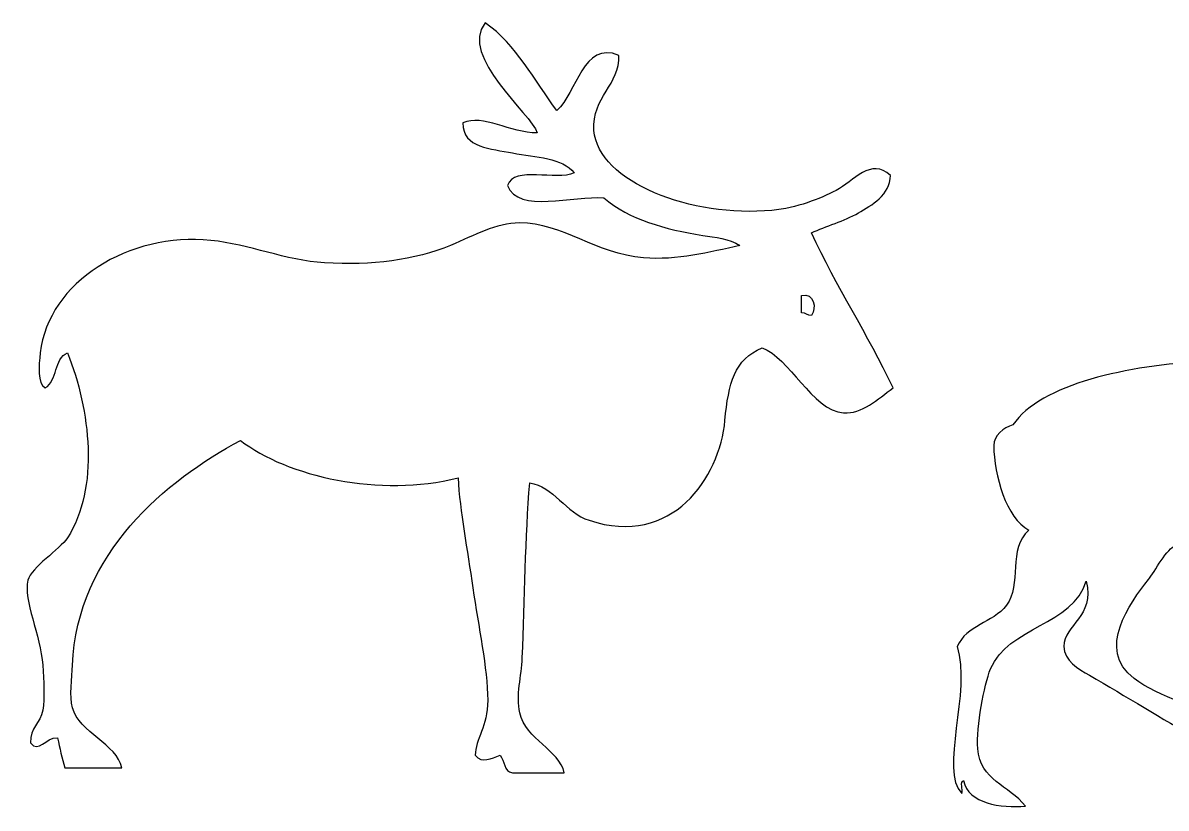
# Model space of a CAD drawing. Header units: centimetres. Extents: x -66 to 65, y -66 to 66.
# Drawn here: x 18.19 to 25.89, y -25.1 to -19.81 of the extents above; entities that cross this region are included whole.
import ezdxf

# ---------------------------------------------------------------- set-up
doc = ezdxf.new("R2010")
doc.units = ezdxf.units.CM
doc.header["$MEASUREMENT"] = 0
doc.layers.add('Layer 1', color=7, linetype='Continuous')

msp = doc.modelspace()

# ---------------------------------------------------------------- linework, layer by layer
at = {"layer": 'Layer 1'}
for points, knots in [([(21.78337, -20.40248), (21.91492, -20.2872), (21.96178, -19.93083), (22.19964, -20.03227), (22.19964, -20.03227), (22.2126, -20.22589), (22.01599, -20.31487), (22.03306, -20.53707), (22.03306, -20.53707), (22.05994, -20.88635), (22.69531, -21.12802), (23.23178, -21.07563), (23.23178, -21.07563), (23.39998, -21.05912), (23.55325, -20.99911), (23.66466, -20.94096), (23.66466, -20.94096), (23.77965, -20.8809), (23.8986, -20.71612), (24.03095, -20.83999), (24.03095, -20.83999), (24.02844, -20.9736), (23.90342, -21.04136), (23.81452, -21.09238), (23.81452, -21.09238), (23.71705, -21.14834), (23.59627, -21.18133), (23.49813, -21.227), (23.49813, -21.227), (23.66466, -21.59154), (23.87797, -21.90886), (24.04754, -22.27036), (24.04754, -22.27036), (23.94435, -22.34664), (23.8377, -22.44848), (23.71456, -22.43864), (23.71456, -22.43864), (23.49948, -22.42142), (23.34943, -22.06304), (23.16515, -22.0011), (23.16515, -22.0011), (22.97978, -22.07828), (22.93869, -22.24007), (22.91549, -22.48912), (22.91549, -22.48912), (22.87929, -22.87673), (22.56029, -23.34769), (21.99971, -23.16217), (21.99971, -23.16217), (21.84705, -23.11166), (21.75809, -22.93323), (21.60022, -22.90981), (21.60022, -22.90981), (21.57053, -23.26972), (21.56707, -23.69867), (21.55027, -24.08768), (21.55027, -24.08768), (21.54493, -24.21018), (21.50709, -24.34168), (21.53352, -24.45789), (21.53352, -24.45789), (21.57495, -24.63918), (21.79824, -24.70723), (21.83327, -24.86183), (21.83327, -24.86183), (21.71675, -24.86183), (21.6002, -24.86183), (21.48362, -24.86183), (21.48362, -24.86183), (21.42359, -24.85511), (21.43285, -24.77854), (21.40041, -24.74401), (21.40041, -24.74401), (21.34434, -24.76274), (21.27651, -24.8032), (21.23393, -24.74401), (21.23393, -24.74401), (21.23517, -24.63418), (21.31746, -24.55089), (21.31712, -24.37378), (21.31712, -24.37378), (21.3168, -24.15621), (21.25407, -23.87882), (21.21719, -23.6166), (21.21719, -23.6166), (21.18131, -23.36083), (21.12956, -23.10048), (21.11742, -22.87616), (21.11742, -22.87616), (20.59331, -23.00901), (19.96349, -22.86849), (19.65229, -22.6238), (19.65229, -22.6238), (19.15072, -22.89238), (18.55189, -23.38498), (18.52014, -24.13825), (18.52014, -24.13825), (18.5167, -24.22181), (18.49961, -24.34894), (18.52014, -24.42434), (18.52014, -24.42434), (18.56554, -24.59121), (18.82174, -24.66823), (18.85309, -24.82812), (18.85309, -24.82812), (18.72548, -24.82812), (18.59782, -24.82812), (18.47018, -24.82812), (18.47018, -24.82812), (18.45023, -24.76428), (18.43483, -24.69575), (18.42025, -24.62622), (18.42025, -24.62622), (18.33513, -24.62238), (18.29563, -24.73449), (18.23711, -24.65993), (18.23711, -24.65993), (18.23491, -24.55674), (18.30376, -24.53108), (18.32035, -24.44115), (18.32035, -24.44115), (18.3354, -24.35971), (18.32723, -24.24049), (18.32035, -24.13825), (18.32035, -24.13825), (18.3068, -23.93399), (18.1865, -23.69981), (18.22044, -23.56611), (18.22044, -23.56611), (18.24325, -23.47644), (18.43613, -23.35878), (18.48685, -23.28002), (18.48685, -23.28002), (18.70256, -22.94524), (18.641, -22.41962), (18.48685, -22.03481), (18.48685, -22.03481), (18.39538, -22.07135), (18.42023, -22.22552), (18.33699, -22.27037), (18.33699, -22.27037), (18.28357, -22.24111), (18.29386, -22.12234), (18.30373, -22.03481), (18.30373, -22.03481), (18.35733, -21.55623), (18.90529, -21.22093), (19.45247, -21.27755), (19.45247, -21.27755), (19.71205, -21.30441), (19.95571, -21.4122), (20.21839, -21.429), (20.21839, -21.429), (20.53565, -21.44929), (20.82529, -21.41106), (21.06739, -21.31126), (21.06739, -21.31126), (21.23082, -21.24387), (21.36886, -21.16076), (21.53351, -21.15976), (21.53351, -21.15976), (21.81667, -21.15807), (22.05246, -21.37063), (22.36605, -21.39529), (22.36605, -21.39529), (22.59261, -21.4132), (22.81272, -21.35825), (23.01534, -21.31123), (23.01534, -21.31123), (22.94427, -21.26511), (22.84849, -21.2572), (22.76565, -21.24384), (22.76565, -21.24384), (22.51019, -21.20296), (22.27159, -21.13848), (22.09964, -20.99148), (22.09964, -20.99148), (21.89742, -20.97235), (21.52118, -21.10038), (21.45027, -20.90734), (21.45027, -20.90734), (21.49649, -20.77449), (21.77851, -20.88006), (21.89982, -20.8231), (21.89982, -20.8231), (21.82185, -20.71994), (21.64278, -20.71975), (21.4836, -20.68861), (21.4836, -20.68861), (21.34128, -20.66062), (21.14972, -20.65726), (21.1507, -20.48665), (21.1507, -20.48665), (21.28368, -20.42505), (21.47013, -20.5556), (21.65015, -20.55393), (21.65015, -20.55393), (21.61395, -20.42643), (21.12096, -20.04082), (21.30048, -19.81349), (21.30048, -19.81349), (21.51199, -19.95888), (21.62841, -20.20007), (21.78337, -20.40248)], [0, 0, 0, 0, 0.0192308, 0.0192308, 0.0192308, 0.0192308, 0.0384615, 0.0384615, 0.0384615, 0.0384615, 0.0576923, 0.0576923, 0.0576923, 0.0576923, 0.0769231, 0.0769231, 0.0769231, 0.0769231, 0.0961538, 0.0961538, 0.0961538, 0.0961538, 0.1153846, 0.1153846, 0.1153846, 0.1153846, 0.1346154, 0.1346154, 0.1346154, 0.1346154, 0.1538462, 0.1538462, 0.1538462, 0.1538462, 0.1730769, 0.1730769, 0.1730769, 0.1730769, 0.1923077, 0.1923077, 0.1923077, 0.1923077, 0.2115385, 0.2115385, 0.2115385, 0.2115385, 0.2307692, 0.2307692, 0.2307692, 0.2307692, 0.25, 0.25, 0.25, 0.25, 0.2692308, 0.2692308, 0.2692308, 0.2692308, 0.2884615, 0.2884615, 0.2884615, 0.2884615, 0.3076923, 0.3076923, 0.3076923, 0.3076923, 0.3269231, 0.3269231, 0.3269231, 0.3269231, 0.3461538, 0.3461538, 0.3461538, 0.3461538, 0.3653846, 0.3653846, 0.3653846, 0.3653846, 0.3846154, 0.3846154, 0.3846154, 0.3846154, 0.4038462, 0.4038462, 0.4038462, 0.4038462, 0.4230769, 0.4230769, 0.4230769, 0.4230769, 0.4423077, 0.4423077, 0.4423077, 0.4423077, 0.4615385, 0.4615385, 0.4615385, 0.4615385, 0.4807692, 0.4807692, 0.4807692, 0.4807692, 0.5, 0.5, 0.5, 0.5, 0.5192308, 0.5192308, 0.5192308, 0.5192308, 0.5384615, 0.5384615, 0.5384615, 0.5384615, 0.5576923, 0.5576923, 0.5576923, 0.5576923, 0.5769231, 0.5769231, 0.5769231, 0.5769231, 0.5961538, 0.5961538, 0.5961538, 0.5961538, 0.6153846, 0.6153846, 0.6153846, 0.6153846, 0.6346154, 0.6346154, 0.6346154, 0.6346154, 0.6538462, 0.6538462, 0.6538462, 0.6538462, 0.6730769, 0.6730769, 0.6730769, 0.6730769, 0.6923077, 0.6923077, 0.6923077, 0.6923077, 0.7115385, 0.7115385, 0.7115385, 0.7115385, 0.7307692, 0.7307692, 0.7307692, 0.7307692, 0.75, 0.75, 0.75, 0.75, 0.7692308, 0.7692308, 0.7692308, 0.7692308, 0.7884615, 0.7884615, 0.7884615, 0.7884615, 0.8076923, 0.8076923, 0.8076923, 0.8076923, 0.8269231, 0.8269231, 0.8269231, 0.8269231, 0.8461538, 0.8461538, 0.8461538, 0.8461538, 0.8653846, 0.8653846, 0.8653846, 0.8653846, 0.8846154, 0.8846154, 0.8846154, 0.8846154, 0.9038462, 0.9038462, 0.9038462, 0.9038462, 0.9230769, 0.9230769, 0.9230769, 0.9230769, 0.9423077, 0.9423077, 0.9423077, 0.9423077, 0.9615385, 0.9615385, 0.9615385, 0.9615385, 1, 1, 1, 1]), ([(27.82913, -20.11453), (27.85321, -20.14631), (27.77534, -20.16774), (27.77542, -20.21116), (27.77542, -20.21116), (27.87175, -20.22669), (28.03545, -20.16338), (28.06535, -20.28635), (28.06535, -20.28635), (27.83516, -20.18758), (27.67969, -20.33747), (27.70025, -20.52257), (27.70025, -20.52257), (27.73004, -20.79046), (28.14528, -21.00491), (28.44119, -21.07023), (28.44119, -21.07023), (28.55589, -21.0955), (28.67942, -21.16987), (28.76335, -21.16683), (28.76335, -21.16683), (28.81508, -21.165), (28.84333, -21.12357), (28.90294, -21.1024), (28.90294, -21.1024), (29.1135, -21.02766), (29.4029, -21.1455), (29.61163, -21.11314), (29.61163, -21.11314), (29.40682, -21.25353), (29.03547, -21.02726), (28.85998, -21.19902), (28.85998, -21.19902), (28.85471, -21.23291), (28.87932, -21.23696), (28.87072, -21.27419), (28.87072, -21.27419), (29.02624, -21.38442), (29.19232, -21.46996), (29.37536, -21.57486), (29.37536, -21.57486), (29.51199, -21.65315), (29.66471, -21.72221), (29.77271, -21.83256), (29.77271, -21.83256), (29.67473, -22.03523), (29.19843, -21.85957), (29.03177, -21.99364), (29.03177, -21.99364), (28.98952, -22.31365), (28.92009, -22.58043), (28.68818, -22.69164), (28.68818, -22.69164), (28.59899, -22.73434), (28.50535, -22.73778), (28.46268, -22.84198), (28.46268, -22.84198), (28.47162, -22.99769), (28.38106, -23.05386), (28.32311, -23.1426), (28.32311, -23.1426), (28.40592, -23.30844), (28.59412, -23.42671), (28.75261, -23.51847), (28.75261, -23.51847), (28.85201, -23.57599), (28.93216, -23.57488), (28.94591, -23.67952), (28.94591, -23.67952), (28.96007, -23.78728), (28.86984, -23.96718), (28.83852, -24.0983), (28.83852, -24.0983), (28.78211, -24.33428), (28.75764, -24.59297), (28.54862, -24.62448), (28.54862, -24.62448), (28.50525, -24.44451), (28.63458, -24.34587), (28.70965, -24.24864), (28.70965, -24.24864), (28.62654, -24.02655), (28.96741, -23.80155), (28.74188, -23.64732), (28.74188, -23.64732), (28.68526, -23.60858), (28.60625, -23.58969), (28.54863, -23.56141), (28.54863, -23.56141), (28.48651, -23.53093), (28.43113, -23.50056), (28.36607, -23.46476), (28.36607, -23.46476), (28.28834, -23.422), (28.07545, -23.27508), (27.97949, -23.30371), (27.97949, -23.30371), (27.86178, -23.33879), (27.87628, -23.92059), (27.82918, -24.05539), (27.82918, -24.05539), (27.79899, -24.1417), (27.74544, -24.2075), (27.73253, -24.30233), (27.73253, -24.30233), (27.70853, -24.47836), (27.72536, -24.73614), (27.82918, -24.81774), (27.82918, -24.81774), (27.90223, -24.87523), (27.99558, -24.83848), (28.00097, -24.94662), (28.00097, -24.94662), (27.94517, -24.99308), (27.85783, -24.94853), (27.77547, -24.95734), (27.77547, -24.95734), (27.72491, -24.90411), (27.69329, -24.83198), (27.66808, -24.75332), (27.66808, -24.75332), (27.6462, -24.76009), (27.66509, -24.80759), (27.62514, -24.79626), (27.62514, -24.79626), (27.62133, -24.51985), (27.63657, -24.20359), (27.6144, -23.89427), (27.6144, -23.89427), (27.6004, -23.69835), (27.48221, -23.48972), (27.57146, -23.28218), (27.57146, -23.28218), (27.15527, -23.34325), (26.50831, -23.49139), (26.04664, -23.37881), (26.04664, -23.37881), (26.03143, -23.37511), (25.93755, -23.33756), (25.95001, -23.33589), (25.95001, -23.33589), (25.89572, -23.34314), (25.80745, -23.51033), (25.76747, -23.56137), (25.76747, -23.56137), (25.6432, -23.72009), (25.41377, -24.0264), (25.67082, -24.22714), (25.67082, -24.22714), (25.83021, -24.35155), (26.14688, -24.42388), (26.25068, -24.54927), (26.25068, -24.54927), (26.3404, -24.65767), (26.38985, -24.86931), (26.25068, -24.95731), (26.25068, -24.95731), (26.12387, -24.9159), (26.14598, -24.72553), (26.07886, -24.62444), (26.07886, -24.62444), (25.87362, -24.50413), (25.61298, -24.34578), (25.37017, -24.20566), (25.37017, -24.20566), (25.29802, -24.16404), (25.19758, -24.10448), (25.19838, -24.01236), (25.19838, -24.01236), (25.19973, -23.86078), (25.4078, -23.81342), (25.34872, -23.57209), (25.34872, -23.57209), (25.26292, -23.86649), (24.82011, -23.87827), (24.70443, -24.16269), (24.70443, -24.16269), (24.66006, -24.2718), (24.60796, -24.54811), (24.61855, -24.69958), (24.61855, -24.69958), (24.63339, -24.9127), (24.82598, -24.94429), (24.94065, -25.08614), (24.94065, -25.08614), (24.77275, -25.09958), (24.55483, -25.07148), (24.52187, -24.91435), (24.52187, -24.91435), (24.49769, -24.92234), (24.51769, -24.97457), (24.51115, -25.00023), (24.51115, -25.00023), (24.3556, -24.85196), (24.57727, -24.30797), (24.47892, -24.01233), (24.47892, -24.01233), (24.54345, -23.86575), (24.71551, -23.85765), (24.81182, -23.73317), (24.81182, -23.73317), (24.91424, -23.60069), (24.81925, -23.34844), (24.96216, -23.22848), (24.96216, -23.22848), (24.80878, -23.14776), (24.7284, -22.85944), (24.72589, -22.65933), (24.72589, -22.65933), (24.72507, -22.59263), (24.79127, -22.53619), (24.85477, -22.51976), (24.85477, -22.51976), (25.04162, -22.24195), (25.63257, -22.12045), (26.15406, -22.09024), (26.15406, -22.09024), (26.29863, -22.08185), (26.45571, -22.0823), (26.58358, -22.09024), (26.58358, -22.09024), (26.73654, -22.09974), (26.8847, -22.15591), (27.02385, -22.16541), (27.02385, -22.16541), (27.11921, -22.17189), (27.22827, -22.1231), (27.33529, -22.11175), (27.33529, -22.11175), (27.57733, -22.08595), (27.81241, -22.19798), (27.99027, -22.13321), (27.99027, -22.13321), (28.24041, -22.04214), (28.44816, -21.81579), (28.52719, -21.57483), (28.52719, -21.57483), (28.35275, -21.5094), (28.11849, -21.44667), (28.12987, -21.23119), (28.12987, -21.23119), (28.2225, -21.15891), (28.40356, -21.22283), (28.48428, -21.26344), (28.48428, -21.26344), (28.51124, -21.26863), (28.45838, -21.2142), (28.495, -21.20976), (28.495, -21.20976), (28.57906, -21.21876), (28.6257, -21.26516), (28.70974, -21.27419), (28.70974, -21.27419), (28.64449, -21.1936), (28.50696, -21.1963), (28.39833, -21.17756), (28.39833, -21.17756), (28.09226, -21.12483), (27.68144, -21.00489), (27.49634, -20.81246), (27.49634, -20.81246), (27.38479, -20.69649), (27.24004, -20.4154), (27.3782, -20.24331), (27.3782, -20.24331), (27.41699, -20.29916), (27.35182, -20.3923), (27.38897, -20.44733), (27.38897, -20.44733), (27.43363, -20.49564), (27.48652, -20.35634), (27.50708, -20.41513), (27.50708, -20.41513), (27.46834, -20.45783), (27.43532, -20.59476), (27.49634, -20.64063), (27.49634, -20.64063), (27.54198, -20.64973), (27.56087, -20.5322), (27.58225, -20.58692), (27.58225, -20.58692), (27.50989, -20.68079), (27.56397, -20.78221), (27.63591, -20.84465), (27.63591, -20.84465), (27.78199, -20.97139), (28.12478, -21.08066), (28.32319, -21.12384), (28.32319, -21.12384), (27.90441, -20.98927), (27.51719, -20.64775), (27.55, -20.09297), (27.55, -20.09297), (27.5541, -20.02391), (27.57283, -19.97962), (27.60371, -19.92118), (27.60371, -19.92118), (27.61384, -19.98532), (27.57347, -20.10345), (27.61443, -20.17891), (27.61443, -20.17891), (27.71226, -20.1838), (27.78481, -20.16324), (27.82913, -20.11453)], [0, 0, 0, 0, 0.012987, 0.012987, 0.012987, 0.012987, 0.025974, 0.025974, 0.025974, 0.025974, 0.038961, 0.038961, 0.038961, 0.038961, 0.0519481, 0.0519481, 0.0519481, 0.0519481, 0.0649351, 0.0649351, 0.0649351, 0.0649351, 0.0779221, 0.0779221, 0.0779221, 0.0779221, 0.0909091, 0.0909091, 0.0909091, 0.0909091, 0.1038961, 0.1038961, 0.1038961, 0.1038961, 0.1168831, 0.1168831, 0.1168831, 0.1168831, 0.1298701, 0.1298701, 0.1298701, 0.1298701, 0.1428571, 0.1428571, 0.1428571, 0.1428571, 0.1558442, 0.1558442, 0.1558442, 0.1558442, 0.1688312, 0.1688312, 0.1688312, 0.1688312, 0.1818182, 0.1818182, 0.1818182, 0.1818182, 0.1948052, 0.1948052, 0.1948052, 0.1948052, 0.2077922, 0.2077922, 0.2077922, 0.2077922, 0.2207792, 0.2207792, 0.2207792, 0.2207792, 0.2337662, 0.2337662, 0.2337662, 0.2337662, 0.2467532, 0.2467532, 0.2467532, 0.2467532, 0.2597403, 0.2597403, 0.2597403, 0.2597403, 0.2727273, 0.2727273, 0.2727273, 0.2727273, 0.2857143, 0.2857143, 0.2857143, 0.2857143, 0.2987013, 0.2987013, 0.2987013, 0.2987013, 0.3116883, 0.3116883, 0.3116883, 0.3116883, 0.3246753, 0.3246753, 0.3246753, 0.3246753, 0.3376623, 0.3376623, 0.3376623, 0.3376623, 0.3506494, 0.3506494, 0.3506494, 0.3506494, 0.3636364, 0.3636364, 0.3636364, 0.3636364, 0.3766234, 0.3766234, 0.3766234, 0.3766234, 0.3896104, 0.3896104, 0.3896104, 0.3896104, 0.4025974, 0.4025974, 0.4025974, 0.4025974, 0.4155844, 0.4155844, 0.4155844, 0.4155844, 0.4285714, 0.4285714, 0.4285714, 0.4285714, 0.4415584, 0.4415584, 0.4415584, 0.4415584, 0.4545455, 0.4545455, 0.4545455, 0.4545455, 0.4675325, 0.4675325, 0.4675325, 0.4675325, 0.4805195, 0.4805195, 0.4805195, 0.4805195, 0.4935065, 0.4935065, 0.4935065, 0.4935065, 0.5064935, 0.5064935, 0.5064935, 0.5064935, 0.5194805, 0.5194805, 0.5194805, 0.5194805, 0.5324675, 0.5324675, 0.5324675, 0.5324675, 0.5454545, 0.5454545, 0.5454545, 0.5454545, 0.5584416, 0.5584416, 0.5584416, 0.5584416, 0.5714286, 0.5714286, 0.5714286, 0.5714286, 0.5844156, 0.5844156, 0.5844156, 0.5844156, 0.5974026, 0.5974026, 0.5974026, 0.5974026, 0.6103896, 0.6103896, 0.6103896, 0.6103896, 0.6233766, 0.6233766, 0.6233766, 0.6233766, 0.6363636, 0.6363636, 0.6363636, 0.6363636, 0.6493506, 0.6493506, 0.6493506, 0.6493506, 0.6623377, 0.6623377, 0.6623377, 0.6623377, 0.6753247, 0.6753247, 0.6753247, 0.6753247, 0.6883117, 0.6883117, 0.6883117, 0.6883117, 0.7012987, 0.7012987, 0.7012987, 0.7012987, 0.7142857, 0.7142857, 0.7142857, 0.7142857, 0.7272727, 0.7272727, 0.7272727, 0.7272727, 0.7402597, 0.7402597, 0.7402597, 0.7402597, 0.7532468, 0.7532468, 0.7532468, 0.7532468, 0.7662338, 0.7662338, 0.7662338, 0.7662338, 0.7792208, 0.7792208, 0.7792208, 0.7792208, 0.7922078, 0.7922078, 0.7922078, 0.7922078, 0.8051948, 0.8051948, 0.8051948, 0.8051948, 0.8181818, 0.8181818, 0.8181818, 0.8181818, 0.8311688, 0.8311688, 0.8311688, 0.8311688, 0.8441558, 0.8441558, 0.8441558, 0.8441558, 0.8571429, 0.8571429, 0.8571429, 0.8571429, 0.8701299, 0.8701299, 0.8701299, 0.8701299, 0.8831169, 0.8831169, 0.8831169, 0.8831169, 0.8961039, 0.8961039, 0.8961039, 0.8961039, 0.9090909, 0.9090909, 0.9090909, 0.9090909, 0.9220779, 0.9220779, 0.9220779, 0.9220779, 0.9350649, 0.9350649, 0.9350649, 0.9350649, 0.9480519, 0.9480519, 0.9480519, 0.9480519, 0.961039, 0.961039, 0.961039, 0.961039, 0.974026, 0.974026, 0.974026, 0.974026, 1, 1, 1, 1]), ([(23.43159, -21.76556), (23.46302, -21.76175), (23.46831, -21.78448), (23.49813, -21.78236), (23.49813, -21.78236), (23.53533, -21.73264), (23.51445, -21.62885), (23.43159, -21.64769), (23.43159, -21.64769), (23.43159, -21.68701), (23.43159, -21.72627), (23.43159, -21.76556)], [0, 0, 0, 0, 0.25, 0.25, 0.25, 0.25, 0.5, 0.5, 0.5, 0.5, 1, 1, 1, 1])]:
    msp.add_open_spline(points, degree=3, knots=knots, dxfattribs=at)

doc.saveas('drawing.dxf')
